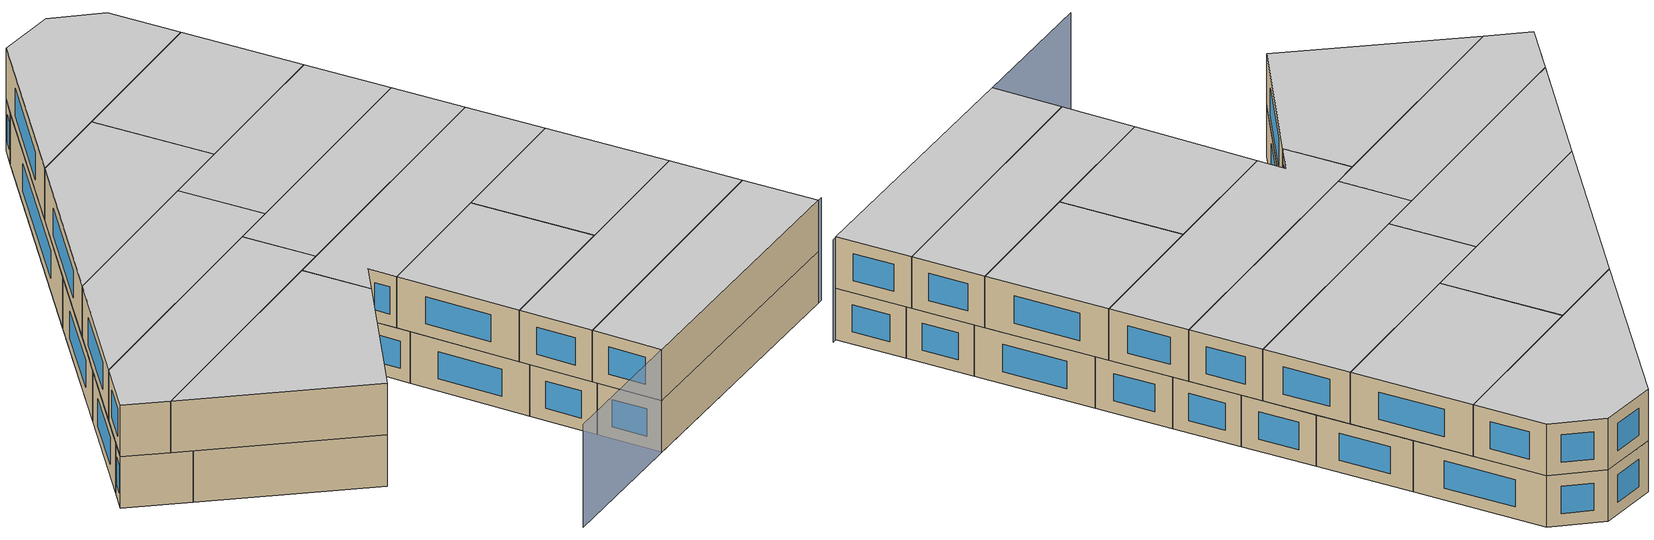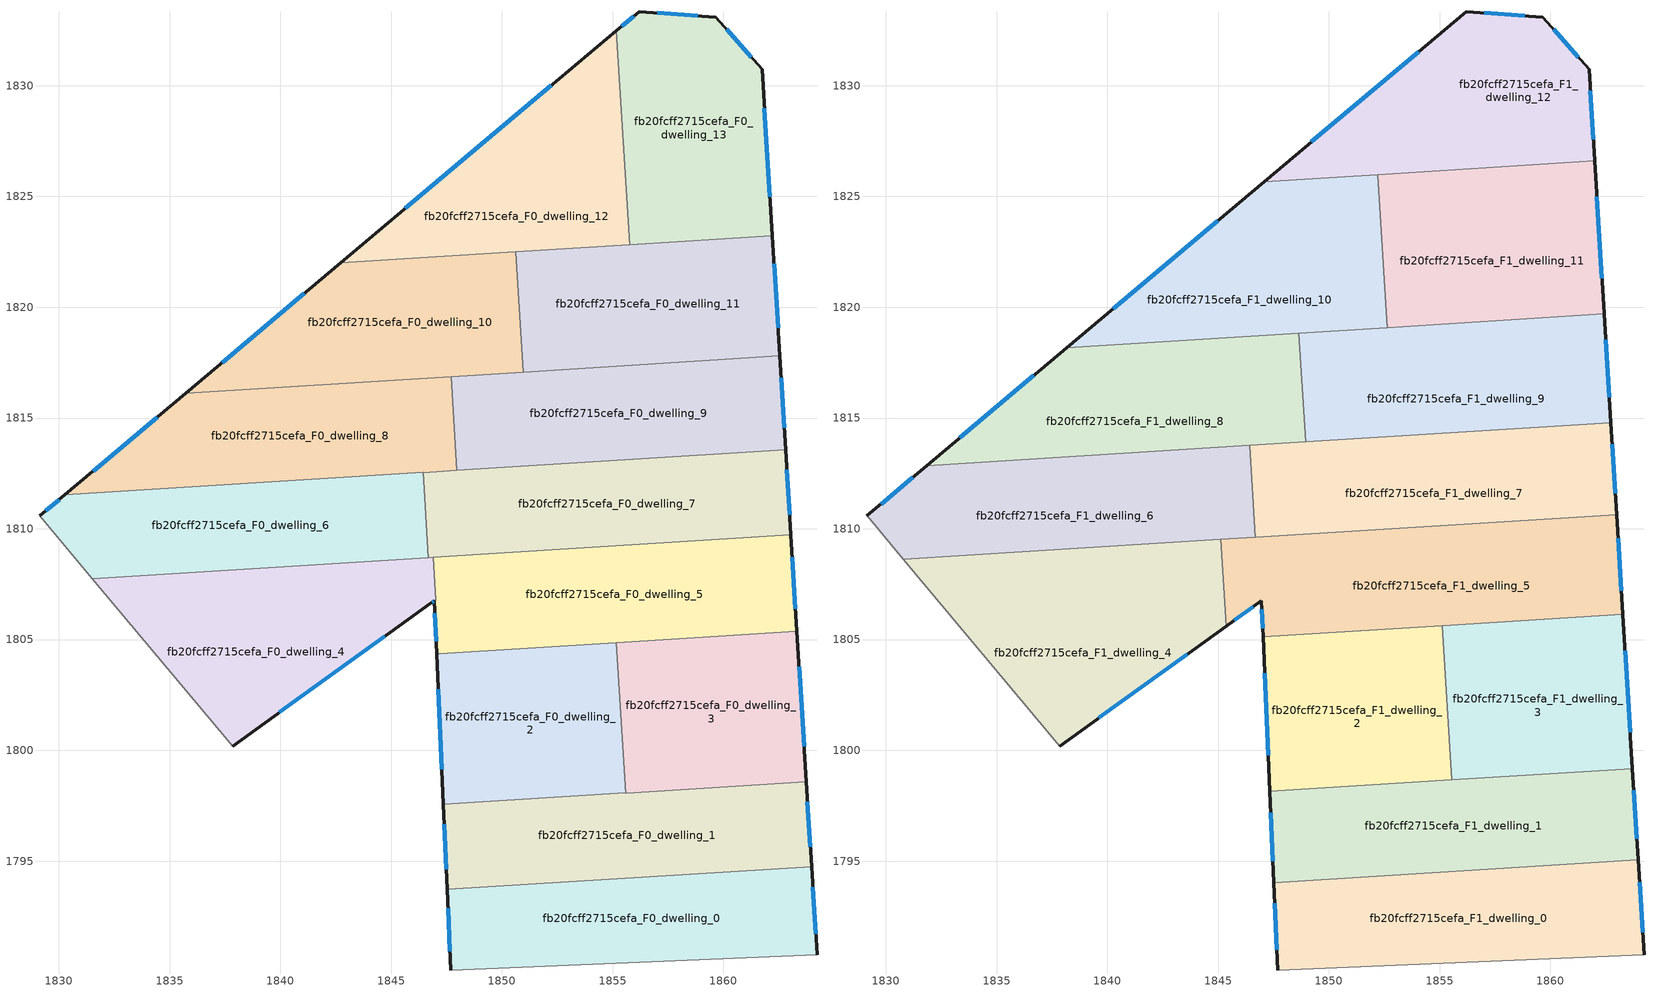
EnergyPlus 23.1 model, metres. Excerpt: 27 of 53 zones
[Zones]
fb20fcff2715cefa_F0_dwelling_0
 floor ground (EU_floor_Construction): 1863.97,1794.76 1864.22,1790.79 1847.69,1790.07 1847.53,1793.73 z0
 wall outside (EU_wall_Construction): 1864.22,1790.79 1863.97,1794.76 / 1847.53,1793.73 1847.69,1790.07 z0:3
 wall to fb20fcff2715cefa_F0_dwelling_1 (EU_wall_Construction): 1863.97,1794.76 1847.53,1793.73 z0:3
 wall adiabatic (EU_wall_Construction): 1847.69,1790.07 1864.22,1790.79 z0:3
 window (EU_Window_Construction): 1864.16,1791.72 1864.03,1793.83 / 1847.57,1792.87 1847.65,1790.93 z0.7:2.3
fb20fcff2715cefa_F0_dwelling_1
 floor ground (EU_floor_Construction): 1863.73,1798.59 1863.97,1794.76 1847.53,1793.73 1847.36,1797.56 z0
 wall outside (EU_wall_Construction): 1863.97,1794.76 1863.73,1798.59 / 1847.36,1797.56 1847.53,1793.73 z0:3
 wall to fb20fcff2715cefa_F0_dwelling_2 (EU_wall_Construction): 1855.58,1798.08 1847.36,1797.56 z0:3
 wall to fb20fcff2715cefa_F0_dwelling_3 (EU_wall_Construction): 1863.73,1798.59 1855.58,1798.08 z0:3
 window (EU_Window_Construction): 1863.92,1795.66 1863.79,1797.69 / 1847.4,1796.66 1847.49,1794.63 z0.7:2.3
 ceiling adiabatic (EU_roof_Construction): 1863.97,1794.76 1863.73,1798.59 1847.36,1797.56 1847.53,1793.73 z3
fb20fcff2715cefa_F0_dwelling_10
 floor ground (EU_floor_Construction): 1850.63,1822.51 1850.97,1817.08 1835.73,1816.12 1842.73,1822.01 z0
 wall outside (EU_wall_Construction): 1842.73,1822.01 1835.73,1816.12 z0:3
 wall to fb20fcff2715cefa_F0_dwelling_11 (EU_wall_Construction): 1850.97,1817.08 1850.63,1822.51 z0:3
 wall to fb20fcff2715cefa_F0_dwelling_12 (EU_wall_Construction): 1850.63,1822.51 1842.73,1822.01 z0:3
 wall to fb20fcff2715cefa_F0_dwelling_8 (EU_wall_Construction): 1835.73,1816.12 1847.71,1816.87 z0:3
 wall to fb20fcff2715cefa_F0_dwelling_9 (EU_wall_Construction): 1847.71,1816.87 1850.97,1817.08 z0:3
 window (EU_Window_Construction): 1841.09,1820.63 1837.38,1817.5 z0.7:2.3
 ceiling adiabatic (EU_roof_Construction): 1850.85,1818.97 1850.63,1822.51 1842.73,1822.01 1838.17,1818.17 z3
fb20fcff2715cefa_F0_dwelling_11
 floor ground (EU_floor_Construction): 1862.2,1823.23 1862.54,1817.8 1850.97,1817.08 1850.63,1822.51 z0
 wall outside (EU_wall_Construction): 1862.54,1817.8 1862.2,1823.23 z0:3
 wall to fb20fcff2715cefa_F0_dwelling_9 (EU_wall_Construction): 1850.97,1817.08 1862.54,1817.8 z0:3
 wall to fb20fcff2715cefa_F0_dwelling_13 (EU_wall_Construction): 1862.2,1823.23 1855.76,1822.83 z0:3
 wall to fb20fcff2715cefa_F0_dwelling_12 (EU_wall_Construction): 1855.76,1822.83 1850.63,1822.51 z0:3
 window (EU_Window_Construction): 1862.46,1819.08 1862.28,1821.96 z0.7:2.3
 ceiling adiabatic (EU_roof_Construction): 1862.42,1819.69 1862.2,1823.23 1852.41,1822.62 1852.63,1819.08 z3
fb20fcff2715cefa_F0_dwelling_12
 floor ground (EU_floor_Construction): 1855.15,1832.47 1855.76,1822.83 1842.73,1822.01 z0
 wall outside (EU_wall_Construction): 1855.15,1832.47 1842.73,1822.01 z0:3
 wall to fb20fcff2715cefa_F0_dwelling_13 (EU_wall_Construction): 1855.76,1822.83 1855.15,1832.47 z0:3
 window (EU_Window_Construction): 1852.24,1830.01 1845.65,1824.47 z0.7:2.3
fb20fcff2715cefa_F0_dwelling_13
 floor ground (EU_floor_Construction): 1859.65,1833.09 1861.74,1830.73 1862.2,1823.23 1855.76,1822.83 1855.15,1832.47 1856.19,1833.34 z0
 wall outside (EU_wall_Construction): 1862.2,1823.23 1861.74,1830.73 1859.65,1833.09 1856.19,1833.34 1855.15,1832.47 z0:3
 window (EU_Window_Construction): 1855.95,1833.14 1855.4,1832.67 / 1858.84,1833.15 1857,1833.28 / 1861.25,1831.29 1860.14,1832.54 / 1862.09,1824.99 1861.85,1828.97 z0.7:2.3
 ceiling adiabatic (EU_roof_Construction): 1862.2,1823.23 1861.99,1826.6 1855.55,1826.2 1855.76,1822.83 z3
fb20fcff2715cefa_F0_dwelling_2
 floor ground (EU_floor_Construction): 1855.16,1804.87 1855.58,1798.08 1847.36,1797.56 1847.06,1804.36 z0
 wall outside (EU_wall_Construction): 1847.06,1804.36 1847.36,1797.56 z0:3
 wall to fb20fcff2715cefa_F0_dwelling_3 (EU_wall_Construction): 1855.58,1798.08 1855.16,1804.87 z0:3
 wall to fb20fcff2715cefa_F0_dwelling_5 (EU_wall_Construction): 1855.16,1804.87 1847.17,1804.37 / 1847.16,1804.37 1847.06,1804.36 z0:3
 window (EU_Window_Construction): 1847.13,1802.76 1847.29,1799.16 z0.7:2.3
 ceiling adiabatic (EU_roof_Construction): 1855.54,1798.67 1855.16,1804.87 1847.06,1804.36 1847.34,1798.15 z3; 1855.58,1798.08 1855.54,1798.67 1847.34,1798.15 1847.36,1797.56 z3
fb20fcff2715cefa_F0_dwelling_3
 floor ground (EU_floor_Construction): 1863.31,1805.38 1863.73,1798.59 1855.58,1798.08 1855.16,1804.87 z0
 wall outside (EU_wall_Construction): 1863.73,1798.59 1863.31,1805.38 z0:3
 wall to fb20fcff2715cefa_F0_dwelling_5 (EU_wall_Construction): 1863.31,1805.38 1855.16,1804.87 z0:3
 window (EU_Window_Construction): 1863.64,1800.18 1863.41,1803.78 z0.7:2.3
fb20fcff2715cefa_F0_dwelling_4
 floor ground (EU_floor_Construction): 1846.89,1808.71 1847.01,1806.8 1846.95,1806.76 1837.85,1800.19 1831.52,1807.75 z0
 wall outside (EU_wall_Construction): 1837.85,1800.19 1846.82,1806.66 1846.95,1806.75 z0:3
 wall to fb20fcff2715cefa_F0_dwelling_5 (EU_wall_Construction): 1846.95,1806.76 1847.01,1806.8 1846.89,1808.71 z0:3
 wall adiabatic (EU_wall_Construction): 1831.52,1807.75 1837.85,1800.19 z0:3
 wall to fb20fcff2715cefa_F0_dwelling_6 (EU_wall_Construction): 1846.68,1808.7 1831.52,1807.75 z0:3
 wall to fb20fcff2715cefa_F0_dwelling_7 (EU_wall_Construction): 1846.89,1808.71 1846.68,1808.7 z0:3
 window (EU_Window_Construction): 1846.85,1806.68 1846.92,1806.73 / 1839.95,1801.71 1844.71,1805.14 z0.7:2.3
fb20fcff2715cefa_F0_dwelling_5
 floor ground (EU_floor_Construction): 1863.04,1809.73 1863.31,1805.38 1847.16,1804.37 1847.06,1804.36 1846.95,1806.76 1847.01,1806.8 1846.89,1808.71 z0
 wall outside (EU_wall_Construction): 1863.31,1805.38 1863.04,1809.73 / 1846.95,1806.76 1847.06,1804.36 z0:3
 wall to fb20fcff2715cefa_F0_dwelling_7 (EU_wall_Construction): 1863.04,1809.73 1846.89,1808.71 z0:3
 window (EU_Window_Construction): 1863.25,1806.4 1863.11,1808.71 / 1846.98,1806.2 1847.04,1804.92 z0.7:2.3
fb20fcff2715cefa_F0_dwelling_6
 floor ground (EU_floor_Construction): 1846.44,1812.54 1846.68,1808.7 1831.52,1807.75 1829.15,1810.58 1830.28,1811.53 z0
 wall outside (EU_wall_Construction): 1830.28,1811.53 1829.15,1810.58 z0:3
 wall to fb20fcff2715cefa_F0_dwelling_7 (EU_wall_Construction): 1846.68,1808.7 1846.44,1812.54 z0:3
 wall adiabatic (EU_wall_Construction): 1829.15,1810.58 1831.52,1807.75 z0:3
 wall to fb20fcff2715cefa_F0_dwelling_8 (EU_wall_Construction): 1846.44,1812.54 1830.28,1811.53 z0:3
 window (EU_Window_Construction): 1830.01,1811.31 1829.42,1810.8 z0.7:2.3
 ceiling adiabatic (EU_roof_Construction): 1846.68,1808.7 1846.62,1809.61 1830.8,1808.62 1831.52,1807.75 z3
fb20fcff2715cefa_F0_dwelling_7
 floor ground (EU_floor_Construction): 1862.8,1813.57 1863.04,1809.73 1846.68,1808.7 1846.44,1812.54 z0
 wall outside (EU_wall_Construction): 1863.04,1809.73 1862.8,1813.57 z0:3
 wall to fb20fcff2715cefa_F0_dwelling_9 (EU_wall_Construction): 1862.8,1813.57 1847.97,1812.64 z0:3
 wall to fb20fcff2715cefa_F0_dwelling_8 (EU_wall_Construction): 1847.97,1812.64 1846.44,1812.54 z0:3
 window (EU_Window_Construction): 1862.99,1810.63 1862.86,1812.67 z0.7:2.3
fb20fcff2715cefa_F0_dwelling_8
 floor ground (EU_floor_Construction): 1847.71,1816.87 1847.97,1812.64 1830.28,1811.53 1835.73,1816.12 z0
 wall outside (EU_wall_Construction): 1835.73,1816.12 1830.28,1811.53 z0:3
 wall to fb20fcff2715cefa_F0_dwelling_9 (EU_wall_Construction): 1847.97,1812.64 1847.71,1816.87 z0:3
 window (EU_Window_Construction): 1834.45,1815.04 1831.56,1812.61 z0.7:2.3
fb20fcff2715cefa_F0_dwelling_9
 floor ground (EU_floor_Construction): 1862.54,1817.8 1862.8,1813.57 1847.97,1812.64 1847.71,1816.87 z0
 wall outside (EU_wall_Construction): 1862.8,1813.57 1862.54,1817.8 z0:3
 window (EU_Window_Construction): 1862.74,1814.56 1862.6,1816.81 z0.7:2.3
fb20fcff2715cefa_F1_dwelling_0
 floor to fb20fcff2715cefa_F0_dwelling_0 (EU_floor_Construction): 1863.97,1794.76 1864.22,1790.79 1847.69,1790.07 1847.53,1793.73 z3
 floor adiabatic (EU_floor_Construction): 1863.95,1795.05 1863.97,1794.76 1847.53,1793.73 1847.52,1794.02 z3
 wall outside (EU_wall_Construction): 1864.22,1790.79 1863.96,1795.05 / 1847.52,1794.02 1847.69,1790.07 z3:6
 wall adiabatic (EU_wall_Construction): 1847.69,1790.07 1864.22,1790.79 z3:6
 wall to fb20fcff2715cefa_F1_dwelling_1 (EU_wall_Construction): 1863.96,1795.05 1847.52,1794.02 z3:6
 window (EU_Window_Construction): 1864.16,1791.79 1864.02,1794.05 / 1847.56,1793.09 1847.65,1791 z3.7:5.3
 ceiling to fb20fcff2715cefa_F2_dwelling_0 (EU_floor_Construction): 1864.22,1790.79 1863.96,1795.05 1847.52,1794.02 1847.69,1790.07 z6
fb20fcff2715cefa_F1_dwelling_1
 floor to fb20fcff2715cefa_F0_dwelling_3 (EU_floor_Construction): 1863.7,1799.18 1863.73,1798.59 1855.58,1798.08 1855.54,1798.67 z3
 floor adiabatic (EU_floor_Construction): 1863.7,1799.18 1863.96,1795.05 1847.52,1794.02 1847.34,1798.15 1855.54,1798.67 1855.58,1798.08 1863.73,1798.59 z3
 wall outside (EU_wall_Construction): 1863.96,1795.05 1863.7,1799.18 / 1847.34,1798.15 1847.52,1794.02 z3:6
 wall to fb20fcff2715cefa_F1_dwelling_2 (EU_wall_Construction): 1855.55,1798.67 1847.34,1798.15 z3:6
 wall to fb20fcff2715cefa_F1_dwelling_3 (EU_wall_Construction): 1863.7,1799.18 1855.55,1798.67 z3:6
 window (EU_Window_Construction): 1863.89,1796.02 1863.76,1798.21 / 1847.38,1797.18 1847.48,1794.99 z3.7:5.3
 ceiling to fb20fcff2715cefa_F2_dwelling_1 (EU_floor_Construction): 1863.96,1795.05 1863.7,1799.18 1847.34,1798.15 1847.52,1794.02 z6
fb20fcff2715cefa_F1_dwelling_10
 floor to fb20fcff2715cefa_F0_dwelling_12 (EU_floor_Construction): 1852.2,1825.99 1852.41,1822.62 1842.73,1822.01 1847.07,1825.67 z3
 floor to fb20fcff2715cefa_F0_dwelling_11 (EU_floor_Construction): 1852.41,1822.62 1852.63,1819.08 1850.85,1818.97 1850.63,1822.51 z3
 floor adiabatic (EU_floor_Construction): 1850.63,1822.51 1850.85,1818.97 1838.17,1818.17 1842.73,1822.01 z3
 wall outside (EU_wall_Construction): 1847.07,1825.67 1838.17,1818.17 z3:6
 wall to fb20fcff2715cefa_F1_dwelling_11 (EU_wall_Construction): 1852.63,1819.08 1852.2,1825.99 z3:6
 wall to fb20fcff2715cefa_F1_dwelling_12 (EU_wall_Construction): 1852.2,1825.99 1847.07,1825.67 z3:6
 wall to fb20fcff2715cefa_F1_dwelling_8 (EU_wall_Construction): 1838.17,1818.17 1848.64,1818.83 z3:6
 wall to fb20fcff2715cefa_F1_dwelling_9 (EU_wall_Construction): 1848.64,1818.83 1852.63,1819.08 z3:6
 window (EU_Window_Construction): 1844.98,1823.91 1840.26,1819.93 z3.7:5.3
 ceiling to fb20fcff2715cefa_F2_dwelling_10 (EU_floor_Construction): 1852.63,1819.08 1852.2,1825.99 1847.07,1825.67 1838.17,1818.17 z6
fb20fcff2715cefa_F1_dwelling_11
 floor to fb20fcff2715cefa_F0_dwelling_12 (EU_floor_Construction): 1855.55,1826.2 1855.76,1822.83 1852.41,1822.62 1852.2,1825.99 z3
 floor adiabatic (EU_floor_Construction): 1861.99,1826.6 1862.42,1819.7 1852.63,1819.08 1852.41,1822.62 1855.76,1822.83 1855.55,1826.2 z3
 wall outside (EU_wall_Construction): 1862.42,1819.7 1861.99,1826.6 z3:6
 wall to fb20fcff2715cefa_F1_dwelling_9 (EU_wall_Construction): 1852.63,1819.08 1862.42,1819.7 z3:6
 wall to fb20fcff2715cefa_F1_dwelling_12 (EU_wall_Construction): 1861.99,1826.6 1852.2,1825.99 z3:6
 window (EU_Window_Construction): 1862.32,1821.32 1862.1,1824.98 z3.7:5.3
 ceiling to fb20fcff2715cefa_F2_dwelling_11 (EU_floor_Construction): 1862.42,1819.7 1861.99,1826.6 1852.2,1825.99 1852.63,1819.08 z6
fb20fcff2715cefa_F1_dwelling_12
 floor to fb20fcff2715cefa_F0_dwelling_12 (EU_floor_Construction): 1855.15,1832.47 1855.55,1826.2 1847.07,1825.67 z3
 floor to fb20fcff2715cefa_F0_dwelling_13 (EU_floor_Construction): 1859.65,1833.09 1861.74,1830.73 1861.99,1826.6 1855.55,1826.2 1855.15,1832.47 1856.19,1833.34 z3
 wall outside (EU_wall_Construction): 1861.99,1826.6 1861.74,1830.73 1859.65,1833.09 1856.19,1833.34 1847.07,1825.67 z3:6
 window (EU_Window_Construction): 1861.93,1827.57 1861.8,1829.76 / 1854.05,1831.54 1849.21,1827.47 / 1858.84,1833.15 1857,1833.28 / 1861.25,1831.29 1860.14,1832.54 z3.7:5.3
 ceiling to fb20fcff2715cefa_F2_dwelling_12 (EU_floor_Construction): 1861.99,1826.6 1861.74,1830.73 1859.65,1833.09 1856.19,1833.34 1847.07,1825.67 z6
fb20fcff2715cefa_F1_dwelling_2
 floor to fb20fcff2715cefa_F0_dwelling_5 (EU_floor_Construction): 1855.11,1805.63 1855.16,1804.87 1847.16,1804.37 1847.06,1804.36 1847.03,1805.12 z3
 floor adiabatic (EU_floor_Construction): 1855.16,1804.87 1855.55,1798.67 1847.34,1798.15 1847.06,1804.36 1847.16,1804.37 z3
 wall outside (EU_wall_Construction): 1847.03,1805.12 1847.34,1798.15 z3:6
 wall to fb20fcff2715cefa_F1_dwelling_3 (EU_wall_Construction): 1855.55,1798.67 1855.11,1805.63 z3:6
 wall to fb20fcff2715cefa_F1_dwelling_5 (EU_wall_Construction): 1855.11,1805.63 1847.03,1805.12 z3:6
 window (EU_Window_Construction): 1847.1,1803.48 1847.26,1799.79 z3.7:5.3
 ceiling to fb20fcff2715cefa_F2_dwelling_2 (EU_floor_Construction): 1855.55,1798.67 1855.11,1805.63 1847.03,1805.12 1847.34,1798.15 z6
fb20fcff2715cefa_F1_dwelling_3
 floor to fb20fcff2715cefa_F0_dwelling_3 (EU_floor_Construction): 1863.31,1805.38 1863.7,1799.18 1855.55,1798.67 1855.16,1804.87 z3
 floor to fb20fcff2715cefa_F0_dwelling_5 (EU_floor_Construction): 1863.27,1806.14 1863.31,1805.38 1855.16,1804.87 1855.11,1805.63 z3
 wall outside (EU_wall_Construction): 1863.7,1799.18 1863.27,1806.14 z3:6
 wall to fb20fcff2715cefa_F1_dwelling_5 (EU_wall_Construction): 1863.27,1806.14 1855.11,1805.63 z3:6
 window (EU_Window_Construction): 1863.6,1800.81 1863.37,1804.5 z3.7:5.3
 ceiling to fb20fcff2715cefa_F2_dwelling_3 (EU_floor_Construction): 1863.7,1799.18 1863.27,1806.14 1855.11,1805.63 1855.55,1798.67 z6
fb20fcff2715cefa_F1_dwelling_4
 floor to fb20fcff2715cefa_F0_dwelling_4 (EU_floor_Construction): 1845.18,1808.61 1845.36,1805.61 1837.85,1800.19 1831.52,1807.75 z3
 floor adiabatic (EU_floor_Construction): 1845.12,1809.52 1845.18,1808.61 1831.52,1807.75 1830.8,1808.62 z3
 wall outside (EU_wall_Construction): 1837.85,1800.19 1845.36,1805.61 z3:6
 wall adiabatic (EU_wall_Construction): 1830.79,1808.62 1837.85,1800.19 z3:6
 wall to fb20fcff2715cefa_F1_dwelling_5 (EU_wall_Construction): 1845.36,1805.61 1845.12,1809.52 z3:6
 wall to fb20fcff2715cefa_F1_dwelling_6 (EU_wall_Construction): 1845.12,1809.52 1830.79,1808.62 z3:6
 window (EU_Window_Construction): 1839.61,1801.46 1843.6,1804.34 z3.7:5.3
 ceiling to fb20fcff2715cefa_F2_dwelling_4 (EU_floor_Construction): 1845.36,1805.61 1845.12,1809.52 1830.79,1808.62 1837.85,1800.19 z6
fb20fcff2715cefa_F1_dwelling_5
 floor to fb20fcff2715cefa_F0_dwelling_5 (EU_floor_Construction): 1863.04,1809.73 1863.27,1806.14 1847.03,1805.12 1846.95,1806.76 1847.01,1806.8 1846.89,1808.71 z3
 floor to fb20fcff2715cefa_F0_dwelling_4 (EU_floor_Construction): 1846.89,1808.71 1847.01,1806.8 1846.95,1806.76 1846.84,1806.68 1846.82,1806.66 1845.36,1805.61 1845.18,1808.61 z3
 floor to fb20fcff2715cefa_F0_dwelling_7 (EU_floor_Construction): 1862.99,1810.64 1863.04,1809.73 1846.68,1808.7 1846.62,1809.61 z3
 floor adiabatic (EU_floor_Construction): 1846.62,1809.61 1846.68,1808.7 1845.18,1808.61 1845.12,1809.52 z3
 wall outside (EU_wall_Construction): 1863.27,1806.14 1862.99,1810.64 / 1845.36,1805.61 1846.95,1806.76 1847.03,1805.12 z3:6
 wall to fb20fcff2715cefa_F1_dwelling_7 (EU_wall_Construction): 1862.99,1810.64 1846.68,1809.62 z3:6
 wall to fb20fcff2715cefa_F1_dwelling_6 (EU_wall_Construction): 1846.68,1809.62 1845.12,1809.52 z3:6
 window (EU_Window_Construction): 1863.2,1807.2 1863.05,1809.58 / 1846.97,1806.37 1847.01,1805.5 / 1845.74,1805.88 1846.58,1806.49 z3.7:5.3
 ceiling to fb20fcff2715cefa_F2_dwelling_5 (EU_floor_Construction): 1863.27,1806.14 1862.99,1810.64 1845.12,1809.52 1845.36,1805.61 1846.95,1806.76 1847.03,1805.12 z6
fb20fcff2715cefa_F1_dwelling_6
 floor to fb20fcff2715cefa_F0_dwelling_6 (EU_floor_Construction): 1846.44,1812.54 1846.62,1809.61 1830.8,1808.62 1829.16,1810.58 1830.28,1811.53 z3
 floor to fb20fcff2715cefa_F0_dwelling_8 (EU_floor_Construction): 1846.42,1813.76 1846.49,1812.54 1830.28,1811.53 1831.85,1812.85 z3
 floor to fb20fcff2715cefa_F0_dwelling_7 (EU_floor_Construction): 1846.49,1812.54 1846.68,1809.62 1846.62,1809.61 1846.44,1812.54 z3
 wall outside (EU_wall_Construction): 1831.85,1812.85 1829.15,1810.58 z3:6
 wall to fb20fcff2715cefa_F1_dwelling_7 (EU_wall_Construction): 1846.68,1809.62 1846.42,1813.76 z3:6
 wall adiabatic (EU_wall_Construction): 1829.16,1810.58 1830.79,1808.62 z3:6
 wall to fb20fcff2715cefa_F1_dwelling_8 (EU_wall_Construction): 1846.42,1813.76 1831.85,1812.85 z3:6
 window (EU_Window_Construction): 1831.21,1812.32 1829.79,1811.11 z3.7:5.3
 ceiling to fb20fcff2715cefa_F2_dwelling_6 (EU_floor_Construction): 1846.68,1809.62 1846.42,1813.76 1831.85,1812.85 1829.16,1810.58 1830.79,1808.62 z6
fb20fcff2715cefa_F1_dwelling_7
 floor to fb20fcff2715cefa_F0_dwelling_7 (EU_floor_Construction): 1862.8,1813.57 1862.99,1810.64 1846.68,1809.62 1846.49,1812.54 z3
 floor to fb20fcff2715cefa_F0_dwelling_9 (EU_floor_Construction): 1862.73,1814.79 1862.8,1813.57 1847.97,1812.64 1847.89,1813.86 z3
 floor to fb20fcff2715cefa_F0_dwelling_8 (EU_floor_Construction): 1847.89,1813.86 1847.97,1812.64 1846.49,1812.54 1846.42,1813.76 z3
 wall outside (EU_wall_Construction): 1862.99,1810.64 1862.73,1814.79 z3:6
 wall to fb20fcff2715cefa_F1_dwelling_9 (EU_wall_Construction): 1862.73,1814.79 1848.95,1813.92 z3:6
 wall to fb20fcff2715cefa_F1_dwelling_8 (EU_wall_Construction): 1848.95,1813.92 1846.42,1813.76 z3:6
 window (EU_Window_Construction): 1862.93,1811.61 1862.79,1813.81 z3.7:5.3
 ceiling to fb20fcff2715cefa_F2_dwelling_7 (EU_floor_Construction): 1862.99,1810.64 1862.73,1814.79 1846.42,1813.76 1846.68,1809.62 z6
fb20fcff2715cefa_F1_dwelling_8
 floor to fb20fcff2715cefa_F0_dwelling_8 (EU_floor_Construction): 1847.71,1816.87 1847.89,1813.86 1831.85,1812.85 1835.73,1816.12 z3
 floor to fb20fcff2715cefa_F0_dwelling_10 (EU_floor_Construction): 1848.64,1818.83 1848.76,1816.94 1835.73,1816.12 1838.17,1818.17 z3
 floor to fb20fcff2715cefa_F0_dwelling_9 (EU_floor_Construction): 1848.76,1816.94 1848.95,1813.92 1847.89,1813.86 1847.71,1816.87 z3
 wall outside (EU_wall_Construction): 1838.17,1818.17 1831.85,1812.85 z3:6
 wall to fb20fcff2715cefa_F1_dwelling_9 (EU_wall_Construction): 1848.95,1813.92 1848.64,1818.83 z3:6
 window (EU_Window_Construction): 1836.69,1816.92 1833.33,1814.1 z3.7:5.3
 ceiling to fb20fcff2715cefa_F2_dwelling_8 (EU_floor_Construction): 1848.95,1813.92 1848.64,1818.83 1838.17,1818.17 1831.85,1812.85 z6
fb20fcff2715cefa_F1_dwelling_9
 floor to fb20fcff2715cefa_F0_dwelling_9 (EU_floor_Construction): 1862.54,1817.8 1862.73,1814.79 1848.95,1813.92 1848.76,1816.94 z3
 floor to fb20fcff2715cefa_F0_dwelling_11 (EU_floor_Construction): 1862.42,1819.69 1862.54,1817.8 1850.97,1817.08 1850.85,1818.97 z3
 floor to fb20fcff2715cefa_F0_dwelling_10 (EU_floor_Construction): 1850.85,1818.97 1850.97,1817.08 1848.76,1816.94 1848.64,1818.83 z3
 wall outside (EU_wall_Construction): 1862.73,1814.79 1862.42,1819.7 z3:6
 window (EU_Window_Construction): 1862.66,1815.94 1862.5,1818.54 z3.7:5.3
 ceiling to fb20fcff2715cefa_F2_dwelling_9 (EU_floor_Construction): 1862.73,1814.79 1862.42,1819.7 1848.64,1818.83 1848.95,1813.92 z6
shading: 1839.42,1789.71 1864.52,1790.81 z0:6
[Building]
EU S2 Campaign: North Axis=0; Terrain=City; Solar Distribution=FullExterior
[Site:Location]
Budapest.Ferenc.Liszt.Intl.AP: Latitude=47.437; Longitude=19.256; Time Zone=1; Elevation=185
[SizingPeriod:WeatherFileDays]
AnnualSizingPeriod: Begin Month=1; Begin Day of Month=1; End Month=12; End Day of Month=31; Day of Week for Start Day=Monday; Use Weather File Daylight Saving Period=No; Use Weather File Rain and Snow Indicators=No
[MATERIAL]
EU_InternalMass_Material: Roughness=MediumRough; Thickness=0.1; Conductivity=1; Density=1800; Specific Heat=900; Thermal Absorptance=0.9; Solar Absorptance=0.7; Visible Absorptance=0.7
[MATERIAL:NOMASS] Roughness=MediumRough; Thermal Absorptance=0.9; Solar Absorptance=0.7; Visible Absorptance=0.7
Name | Thermal Resistance
EU_wall_NoMass | 0.832559
EU_roof_NoMass | 1.39638
EU_floor_NoMass | 0.872794
[WINDOWMATERIAL:SIMPLEGLAZINGSYSTEM]
EU_Window_SimpleGlazing: UFactor=2.79869; Solar Heat Gain Coefficient=0.75; Visible Transmittance=0.75
[CONSTRUCTION]
EU_wall_Construction: EU_wall_NoMass
EU_roof_Construction: EU_roof_NoMass
EU_floor_Construction: EU_floor_NoMass
EU_Window_Construction: EU_Window_SimpleGlazing
EU_InternalMass_Construction: EU_InternalMass_Material
[ZONE] Type=1; Multiplier=1; Ceiling Height=autocalculate; Floor Area=autocalculate; Part of Total Floor Area=Yes
Name | Volume
fb20fcff2715cefa_F0_dwelling_0; fb20fcff2715cefa_F0_dwelling_6 | 189.2
fb20fcff2715cefa_F1_dwelling_0; fb20fcff2715cefa_F1_dwelling_7 | 203.749
fb20fcff2715cefa_F0_dwelling_1 | 189.207
fb20fcff2715cefa_F1_dwelling_1 | 203.756
fb20fcff2715cefa_F0_dwelling_10 | 189.227
fb20fcff2715cefa_F1_dwelling_10 | 203.759
fb20fcff2715cefa_F0_dwelling_11 | 189.23
fb20fcff2715cefa_F1_dwelling_11 | 203.741
fb20fcff2715cefa_F0_dwelling_12 | 189.194
fb20fcff2715cefa_F1_dwelling_12 | 203.753
fb20fcff2715cefa_F0_dwelling_13 | 189.182
fb20fcff2715cefa_F0_dwelling_2 | 166.836
fb20fcff2715cefa_F1_dwelling_2 | 170.851
fb20fcff2715cefa_F0_dwelling_3 | 166.813
fb20fcff2715cefa_F1_dwelling_3 | 170.873
fb20fcff2715cefa_F0_dwelling_4 | 210.946
fb20fcff2715cefa_F1_dwelling_4 | 236.636
fb20fcff2715cefa_F0_dwelling_5 | 212.13
fb20fcff2715cefa_F1_dwelling_5 | 236.632
fb20fcff2715cefa_F1_dwelling_6 | 203.732
fb20fcff2715cefa_F0_dwelling_7 | 189.232
fb20fcff2715cefa_F0_dwelling_8 | 189.171
fb20fcff2715cefa_F1_dwelling_8 | 203.735
fb20fcff2715cefa_F0_dwelling_9 | 189.166
fb20fcff2715cefa_F1_dwelling_9 | 203.744
[INTERNALMASS] Construction=EU_InternalMass_Construction
Name | Zone or ZoneList | Surface Area
fb20fcff2715cefa_F0_dwelling_0_EU_InternalMass | fb20fcff2715cefa_F0_dwelling_0 | 63.0667
fb20fcff2715cefa_F0_dwelling_1_EU_InternalMass | fb20fcff2715cefa_F0_dwelling_1 | 63.069
fb20fcff2715cefa_F0_dwelling_2_EU_InternalMass | fb20fcff2715cefa_F0_dwelling_2 | 55.6113
fb20fcff2715cefa_F0_dwelling_3_EU_InternalMass | fb20fcff2715cefa_F0_dwelling_3 | 55.6053
fb20fcff2715cefa_F0_dwelling_4_EU_InternalMass | fb20fcff2715cefa_F0_dwelling_4 | 70.3184
fb20fcff2715cefa_F0_dwelling_5_EU_InternalMass | fb20fcff2715cefa_F0_dwelling_5 | 70.7102
fb20fcff2715cefa_F0_dwelling_6_EU_InternalMass | fb20fcff2715cefa_F0_dwelling_6 | 63.0673
fb20fcff2715cefa_F0_dwelling_7_EU_InternalMass | fb20fcff2715cefa_F0_dwelling_7 | 63.077
fb20fcff2715cefa_F0_dwelling_8_EU_InternalMass | fb20fcff2715cefa_F0_dwelling_8 | 63.0586
fb20fcff2715cefa_F0_dwelling_9_EU_InternalMass | fb20fcff2715cefa_F0_dwelling_9 | 63.0548
fb20fcff2715cefa_F0_dwelling_10_EU_InternalMass | fb20fcff2715cefa_F0_dwelling_10 | 63.0754
fb20fcff2715cefa_F0_dwelling_11_EU_InternalMass | fb20fcff2715cefa_F0_dwelling_11 | 63.0772
fb20fcff2715cefa_F0_dwelling_12_EU_InternalMass | fb20fcff2715cefa_F0_dwelling_12 | 63.0623
fb20fcff2715cefa_F0_dwelling_13_EU_InternalMass | fb20fcff2715cefa_F0_dwelling_13 | 63.06
fb20fcff2715cefa_F1_dwelling_0_EU_InternalMass | fb20fcff2715cefa_F1_dwelling_0 | 67.9164
fb20fcff2715cefa_F1_dwelling_1_EU_InternalMass | fb20fcff2715cefa_F1_dwelling_1 | 67.9188
fb20fcff2715cefa_F1_dwelling_2_EU_InternalMass | fb20fcff2715cefa_F1_dwelling_2 | 56.9492
fb20fcff2715cefa_F1_dwelling_3_EU_InternalMass | fb20fcff2715cefa_F1_dwelling_3 | 56.9586
fb20fcff2715cefa_F1_dwelling_4_EU_InternalMass | fb20fcff2715cefa_F1_dwelling_4 | 78.8778
fb20fcff2715cefa_F1_dwelling_5_EU_InternalMass | fb20fcff2715cefa_F1_dwelling_5 | 78.8771
fb20fcff2715cefa_F1_dwelling_6_EU_InternalMass | fb20fcff2715cefa_F1_dwelling_6 | 67.9207
fb20fcff2715cefa_F1_dwelling_7_EU_InternalMass | fb20fcff2715cefa_F1_dwelling_7 | 67.9167
fb20fcff2715cefa_F1_dwelling_8_EU_InternalMass | fb20fcff2715cefa_F1_dwelling_8 | 67.9103
fb20fcff2715cefa_F1_dwelling_9_EU_InternalMass | fb20fcff2715cefa_F1_dwelling_9 | 67.913
fb20fcff2715cefa_F1_dwelling_10_EU_InternalMass | fb20fcff2715cefa_F1_dwelling_10 | 67.9174
fb20fcff2715cefa_F1_dwelling_11_EU_InternalMass | fb20fcff2715cefa_F1_dwelling_11 | 67.9113
fb20fcff2715cefa_F1_dwelling_12_EU_InternalMass | fb20fcff2715cefa_F1_dwelling_12 | 67.9178
[OTHEREQUIPMENT] Fuel Type=Electricity; Design Level Calculation Method=Watts/Area; Power per Zone Floor Area=1; Fraction Latent=0; Fraction Radiant=0; Fraction Lost=0; Carbon Dioxide Generation Rate=0; EndUse Subcategory=EU_Step8_InternalGains
Name | Zone or ZoneList or Space or SpaceList | Schedule
EU_Step8_InternalGain_fb20fcff2715cefa_F0_dwelling_0_f000 | fb20fcff2715cefa_F0_dwelling_0 | EU_Step8_GainSchedule_fb20fcff2715cefa_F0_dwelling_0_f000
EU_Step8_InternalGain_fb20fcff2715cefa_F0_dwelling_1_f000 | fb20fcff2715cefa_F0_dwelling_1 | EU_Step8_GainSchedule_fb20fcff2715cefa_F0_dwelling_1_f000
EU_Step8_InternalGain_fb20fcff2715cefa_F0_dwelling_2_f000 | fb20fcff2715cefa_F0_dwelling_2 | EU_Step8_GainSchedule_fb20fcff2715cefa_F0_dwelling_2_f000
EU_Step8_InternalGain_fb20fcff2715cefa_F0_dwelling_3_f000 | fb20fcff2715cefa_F0_dwelling_3 | EU_Step8_GainSchedule_fb20fcff2715cefa_F0_dwelling_3_f000
EU_Step8_InternalGain_fb20fcff2715cefa_F0_dwelling_4_f000 | fb20fcff2715cefa_F0_dwelling_4 | EU_Step8_GainSchedule_fb20fcff2715cefa_F0_dwelling_4_f000
EU_Step8_InternalGain_fb20fcff2715cefa_F0_dwelling_5_f000 | fb20fcff2715cefa_F0_dwelling_5 | EU_Step8_GainSchedule_fb20fcff2715cefa_F0_dwelling_5_f000
EU_Step8_InternalGain_fb20fcff2715cefa_F0_dwelling_6_f000 | fb20fcff2715cefa_F0_dwelling_6 | EU_Step8_GainSchedule_fb20fcff2715cefa_F0_dwelling_6_f000
EU_Step8_InternalGain_fb20fcff2715cefa_F0_dwelling_7_f000 | fb20fcff2715cefa_F0_dwelling_7 | EU_Step8_GainSchedule_fb20fcff2715cefa_F0_dwelling_7_f000
EU_Step8_InternalGain_fb20fcff2715cefa_F0_dwelling_8_f000 | fb20fcff2715cefa_F0_dwelling_8 | EU_Step8_GainSchedule_fb20fcff2715cefa_F0_dwelling_8_f000
EU_Step8_InternalGain_fb20fcff2715cefa_F0_dwelling_9_f000 | fb20fcff2715cefa_F0_dwelling_9 | EU_Step8_GainSchedule_fb20fcff2715cefa_F0_dwelling_9_f000
EU_Step8_InternalGain_fb20fcff2715cefa_F0_dwelling_10_f000 | fb20fcff2715cefa_F0_dwelling_10 | EU_Step8_GainSchedule_fb20fcff2715cefa_F0_dwelling_10_f000
EU_Step8_InternalGain_fb20fcff2715cefa_F0_dwelling_11_f000 | fb20fcff2715cefa_F0_dwelling_11 | EU_Step8_GainSchedule_fb20fcff2715cefa_F0_dwelling_11_f000
EU_Step8_InternalGain_fb20fcff2715cefa_F0_dwelling_12_f000 | fb20fcff2715cefa_F0_dwelling_12 | EU_Step8_GainSchedule_fb20fcff2715cefa_F0_dwelling_12_f000
EU_Step8_InternalGain_fb20fcff2715cefa_F0_dwelling_13_f000 | fb20fcff2715cefa_F0_dwelling_13 | EU_Step8_GainSchedule_fb20fcff2715cefa_F0_dwelling_13_f000
EU_Step8_InternalGain_fb20fcff2715cefa_F1_dwelling_0_f000 | fb20fcff2715cefa_F1_dwelling_0 | EU_Step8_GainSchedule_fb20fcff2715cefa_F1_dwelling_0_f000
EU_Step8_InternalGain_fb20fcff2715cefa_F1_dwelling_1_f000 | fb20fcff2715cefa_F1_dwelling_1 | EU_Step8_GainSchedule_fb20fcff2715cefa_F1_dwelling_1_f000
EU_Step8_InternalGain_fb20fcff2715cefa_F1_dwelling_2_f000 | fb20fcff2715cefa_F1_dwelling_2 | EU_Step8_GainSchedule_fb20fcff2715cefa_F1_dwelling_2_f000
EU_Step8_InternalGain_fb20fcff2715cefa_F1_dwelling_3_f000 | fb20fcff2715cefa_F1_dwelling_3 | EU_Step8_GainSchedule_fb20fcff2715cefa_F1_dwelling_3_f000
EU_Step8_InternalGain_fb20fcff2715cefa_F1_dwelling_4_f000 | fb20fcff2715cefa_F1_dwelling_4 | EU_Step8_GainSchedule_fb20fcff2715cefa_F1_dwelling_4_f000
EU_Step8_InternalGain_fb20fcff2715cefa_F1_dwelling_5_f000 | fb20fcff2715cefa_F1_dwelling_5 | EU_Step8_GainSchedule_fb20fcff2715cefa_F1_dwelling_5_f000
EU_Step8_InternalGain_fb20fcff2715cefa_F1_dwelling_6_f000 | fb20fcff2715cefa_F1_dwelling_6 | EU_Step8_GainSchedule_fb20fcff2715cefa_F1_dwelling_6_f000
EU_Step8_InternalGain_fb20fcff2715cefa_F1_dwelling_7_f000 | fb20fcff2715cefa_F1_dwelling_7 | EU_Step8_GainSchedule_fb20fcff2715cefa_F1_dwelling_7_f000
EU_Step8_InternalGain_fb20fcff2715cefa_F1_dwelling_8_f000 | fb20fcff2715cefa_F1_dwelling_8 | EU_Step8_GainSchedule_fb20fcff2715cefa_F1_dwelling_8_f000
EU_Step8_InternalGain_fb20fcff2715cefa_F1_dwelling_9_f000 | fb20fcff2715cefa_F1_dwelling_9 | EU_Step8_GainSchedule_fb20fcff2715cefa_F1_dwelling_9_f000
EU_Step8_InternalGain_fb20fcff2715cefa_F1_dwelling_10_f000 | fb20fcff2715cefa_F1_dwelling_10 | EU_Step8_GainSchedule_fb20fcff2715cefa_F1_dwelling_10_f000
EU_Step8_InternalGain_fb20fcff2715cefa_F1_dwelling_11_f000 | fb20fcff2715cefa_F1_dwelling_11 | EU_Step8_GainSchedule_fb20fcff2715cefa_F1_dwelling_11_f000
EU_Step8_InternalGain_fb20fcff2715cefa_F1_dwelling_12_f000 | fb20fcff2715cefa_F1_dwelling_12 | EU_Step8_GainSchedule_fb20fcff2715cefa_F1_dwelling_12_f000
[ZONEVENTILATION:DESIGNFLOWRATE] Schedule=EU_AlwaysOn; Design Flow Rate Calculation Method=AirChanges/Hour; Air Changes per Hour=0.475469; Ventilation Type=Natural; Fan Pressure Rise=0; Fan Total Efficiency=1; Constant Term Coefficient=1; Temperature Term Coefficient=0; Velocity Term Coefficient=0; Velocity Squared Term Coefficient=0; Minimum Indoor Temperature=-100; Maximum Indoor Temperature=100; Delta Temperature=-100; Minimum Outdoor Temperature=-100; Maximum Outdoor Temperature=100; Maximum Wind Speed=40
Name | Zone or ZoneList or Space or SpaceList
EU_ConstantAir_fb20fcff2715cefa_F0_dwelling_0 | fb20fcff2715cefa_F0_dwelling_0
EU_ConstantAir_fb20fcff2715cefa_F0_dwelling_1 | fb20fcff2715cefa_F0_dwelling_1
EU_ConstantAir_fb20fcff2715cefa_F0_dwelling_2 | fb20fcff2715cefa_F0_dwelling_2
EU_ConstantAir_fb20fcff2715cefa_F0_dwelling_3 | fb20fcff2715cefa_F0_dwelling_3
EU_ConstantAir_fb20fcff2715cefa_F0_dwelling_4 | fb20fcff2715cefa_F0_dwelling_4
EU_ConstantAir_fb20fcff2715cefa_F0_dwelling_5 | fb20fcff2715cefa_F0_dwelling_5
EU_ConstantAir_fb20fcff2715cefa_F0_dwelling_6 | fb20fcff2715cefa_F0_dwelling_6
EU_ConstantAir_fb20fcff2715cefa_F0_dwelling_7 | fb20fcff2715cefa_F0_dwelling_7
EU_ConstantAir_fb20fcff2715cefa_F0_dwelling_8 | fb20fcff2715cefa_F0_dwelling_8
EU_ConstantAir_fb20fcff2715cefa_F0_dwelling_9 | fb20fcff2715cefa_F0_dwelling_9
EU_ConstantAir_fb20fcff2715cefa_F0_dwelling_10 | fb20fcff2715cefa_F0_dwelling_10
EU_ConstantAir_fb20fcff2715cefa_F0_dwelling_11 | fb20fcff2715cefa_F0_dwelling_11
EU_ConstantAir_fb20fcff2715cefa_F0_dwelling_12 | fb20fcff2715cefa_F0_dwelling_12
EU_ConstantAir_fb20fcff2715cefa_F0_dwelling_13 | fb20fcff2715cefa_F0_dwelling_13
EU_ConstantAir_fb20fcff2715cefa_F1_dwelling_0 | fb20fcff2715cefa_F1_dwelling_0
EU_ConstantAir_fb20fcff2715cefa_F1_dwelling_1 | fb20fcff2715cefa_F1_dwelling_1
EU_ConstantAir_fb20fcff2715cefa_F1_dwelling_2 | fb20fcff2715cefa_F1_dwelling_2
EU_ConstantAir_fb20fcff2715cefa_F1_dwelling_3 | fb20fcff2715cefa_F1_dwelling_3
EU_ConstantAir_fb20fcff2715cefa_F1_dwelling_4 | fb20fcff2715cefa_F1_dwelling_4
EU_ConstantAir_fb20fcff2715cefa_F1_dwelling_5 | fb20fcff2715cefa_F1_dwelling_5
EU_ConstantAir_fb20fcff2715cefa_F1_dwelling_6 | fb20fcff2715cefa_F1_dwelling_6
EU_ConstantAir_fb20fcff2715cefa_F1_dwelling_7 | fb20fcff2715cefa_F1_dwelling_7
EU_ConstantAir_fb20fcff2715cefa_F1_dwelling_8 | fb20fcff2715cefa_F1_dwelling_8
EU_ConstantAir_fb20fcff2715cefa_F1_dwelling_9 | fb20fcff2715cefa_F1_dwelling_9
EU_ConstantAir_fb20fcff2715cefa_F1_dwelling_10 | fb20fcff2715cefa_F1_dwelling_10
EU_ConstantAir_fb20fcff2715cefa_F1_dwelling_11 | fb20fcff2715cefa_F1_dwelling_11
EU_ConstantAir_fb20fcff2715cefa_F1_dwelling_12 | fb20fcff2715cefa_F1_dwelling_12
[HVACTEMPLATE:THERMOSTAT] Constant Heating Setpoint=20; Constant Cooling Setpoint=50
EU_HeatOnly_fb20fcff2715cefa_F0_dwelling_0; EU_HeatOnly_fb20fcff2715cefa_F0_dwelling_1; EU_HeatOnly_fb20fcff2715cefa_F0_dwelling_2; EU_HeatOnly_fb20fcff2715cefa_F0_dwelling_3; EU_HeatOnly_fb20fcff2715cefa_F0_dwelling_4; EU_HeatOnly_fb20fcff2715cefa_F0_dwelling_5; EU_HeatOnly_fb20fcff2715cefa_F0_dwelling_6; EU_HeatOnly_fb20fcff2715cefa_F0_dwelling_7; EU_HeatOnly_fb20fcff2715cefa_F0_dwelling_8; EU_HeatOnly_fb20fcff2715cefa_F0_dwelling_9; EU_HeatOnly_fb20fcff2715cefa_F0_dwelling_10; EU_HeatOnly_fb20fcff2715cefa_F0_dwelling_11; EU_HeatOnly_fb20fcff2715cefa_F0_dwelling_12; EU_HeatOnly_fb20fcff2715cefa_F0_dwelling_13; EU_HeatOnly_fb20fcff2715cefa_F1_dwelling_0; EU_HeatOnly_fb20fcff2715cefa_F1_dwelling_1; EU_HeatOnly_fb20fcff2715cefa_F1_dwelling_2; EU_HeatOnly_fb20fcff2715cefa_F1_dwelling_3; EU_HeatOnly_fb20fcff2715cefa_F1_dwelling_4; EU_HeatOnly_fb20fcff2715cefa_F1_dwelling_5; EU_HeatOnly_fb20fcff2715cefa_F1_dwelling_6; EU_HeatOnly_fb20fcff2715cefa_F1_dwelling_7; EU_HeatOnly_fb20fcff2715cefa_F1_dwelling_8; EU_HeatOnly_fb20fcff2715cefa_F1_dwelling_9; EU_HeatOnly_fb20fcff2715cefa_F1_dwelling_10; EU_HeatOnly_fb20fcff2715cefa_F1_dwelling_11; EU_HeatOnly_fb20fcff2715cefa_F1_dwelling_12; EU_HeatOnly_fb20fcff2715cefa_F2_dwelling_0; EU_HeatOnly_fb20fcff2715cefa_F2_dwelling_1; EU_HeatOnly_fb20fcff2715cefa_F2_dwelling_2; EU_HeatOnly_fb20fcff2715cefa_F2_dwelling_3; EU_HeatOnly_fb20fcff2715cefa_F2_dwelling_4; EU_HeatOnly_fb20fcff2715cefa_F2_dwelling_5; EU_HeatOnly_fb20fcff2715cefa_F2_dwelling_6; EU_HeatOnly_fb20fcff2715cefa_F2_dwelling_7; EU_HeatOnly_fb20fcff2715cefa_F2_dwelling_8; EU_HeatOnly_fb20fcff2715cefa_F2_dwelling_9; EU_HeatOnly_fb20fcff2715cefa_F2_dwelling_10; EU_HeatOnly_fb20fcff2715cefa_F2_dwelling_11; EU_HeatOnly_fb20fcff2715cefa_F2_dwelling_12; EU_HeatOnly_fb20fcff2715cefa_F3_dwelling_0; EU_HeatOnly_fb20fcff2715cefa_F3_dwelling_1; EU_HeatOnly_fb20fcff2715cefa_F3_dwelling_2; EU_HeatOnly_fb20fcff2715cefa_F3_dwelling_3; EU_HeatOnly_fb20fcff2715cefa_F3_dwelling_4; EU_HeatOnly_fb20fcff2715cefa_F3_dwelling_5; EU_HeatOnly_fb20fcff2715cefa_F3_dwelling_6; EU_HeatOnly_fb20fcff2715cefa_F3_dwelling_7; EU_HeatOnly_fb20fcff2715cefa_F3_dwelling_8; EU_HeatOnly_fb20fcff2715cefa_F3_dwelling_9; EU_HeatOnly_fb20fcff2715cefa_F3_dwelling_10; EU_HeatOnly_fb20fcff2715cefa_F3_dwelling_11; EU_HeatOnly_fb20fcff2715cefa_F3_dwelling_12
[HVACTEMPLATE:ZONE:IDEALLOADSAIRSYSTEM] System Availability Schedule=EU_AlwaysOn; Maximum Heating Supply Air Temperature=50; Minimum Cooling Supply Air Temperature=13; Maximum Heating Supply Air Humidity Ratio=0.0156; Minimum Cooling Supply Air Humidity Ratio=0.0077; Heating Limit=NoLimit; Cooling Limit=NoLimit; Heating Availability Schedule=EU_AlwaysOn; Cooling Availability Schedule=EU_CoolingOff; Dehumidification Control Type=ConstantSensibleHeatRatio; Cooling Sensible Heat Ratio=0.7; Dehumidification Setpoint=60; Humidification Control Type=None; Humidification Setpoint=30; Outdoor Air Method=None; Outdoor Air Flow Rate per Person=0.00944; Outdoor Air Flow Rate per Zone Floor Area=0; Outdoor Air Flow Rate per Zone=0; Demand Controlled Ventilation Type=None; Outdoor Air Economizer Type=NoEconomizer; Heat Recovery Type=None; Sensible Heat Recovery Effectiveness=0.7; Latent Heat Recovery Effectiveness=0.65
Name | Template Thermostat
fb20fcff2715cefa_F0_dwelling_0 | EU_HeatOnly_fb20fcff2715cefa_F0_dwelling_0
fb20fcff2715cefa_F0_dwelling_1 | EU_HeatOnly_fb20fcff2715cefa_F0_dwelling_1
fb20fcff2715cefa_F0_dwelling_2 | EU_HeatOnly_fb20fcff2715cefa_F0_dwelling_2
fb20fcff2715cefa_F0_dwelling_3 | EU_HeatOnly_fb20fcff2715cefa_F0_dwelling_3
fb20fcff2715cefa_F0_dwelling_4 | EU_HeatOnly_fb20fcff2715cefa_F0_dwelling_4
fb20fcff2715cefa_F0_dwelling_5 | EU_HeatOnly_fb20fcff2715cefa_F0_dwelling_5
fb20fcff2715cefa_F0_dwelling_6 | EU_HeatOnly_fb20fcff2715cefa_F0_dwelling_6
fb20fcff2715cefa_F0_dwelling_7 | EU_HeatOnly_fb20fcff2715cefa_F0_dwelling_7
fb20fcff2715cefa_F0_dwelling_8 | EU_HeatOnly_fb20fcff2715cefa_F0_dwelling_8
fb20fcff2715cefa_F0_dwelling_9 | EU_HeatOnly_fb20fcff2715cefa_F0_dwelling_9
fb20fcff2715cefa_F0_dwelling_10 | EU_HeatOnly_fb20fcff2715cefa_F0_dwelling_10
fb20fcff2715cefa_F0_dwelling_11 | EU_HeatOnly_fb20fcff2715cefa_F0_dwelling_11
fb20fcff2715cefa_F0_dwelling_12 | EU_HeatOnly_fb20fcff2715cefa_F0_dwelling_12
fb20fcff2715cefa_F0_dwelling_13 | EU_HeatOnly_fb20fcff2715cefa_F0_dwelling_13
fb20fcff2715cefa_F1_dwelling_0 | EU_HeatOnly_fb20fcff2715cefa_F1_dwelling_0
fb20fcff2715cefa_F1_dwelling_1 | EU_HeatOnly_fb20fcff2715cefa_F1_dwelling_1
fb20fcff2715cefa_F1_dwelling_2 | EU_HeatOnly_fb20fcff2715cefa_F1_dwelling_2
fb20fcff2715cefa_F1_dwelling_3 | EU_HeatOnly_fb20fcff2715cefa_F1_dwelling_3
fb20fcff2715cefa_F1_dwelling_4 | EU_HeatOnly_fb20fcff2715cefa_F1_dwelling_4
fb20fcff2715cefa_F1_dwelling_5 | EU_HeatOnly_fb20fcff2715cefa_F1_dwelling_5
fb20fcff2715cefa_F1_dwelling_6 | EU_HeatOnly_fb20fcff2715cefa_F1_dwelling_6
fb20fcff2715cefa_F1_dwelling_7 | EU_HeatOnly_fb20fcff2715cefa_F1_dwelling_7
fb20fcff2715cefa_F1_dwelling_8 | EU_HeatOnly_fb20fcff2715cefa_F1_dwelling_8
fb20fcff2715cefa_F1_dwelling_9 | EU_HeatOnly_fb20fcff2715cefa_F1_dwelling_9
fb20fcff2715cefa_F1_dwelling_10 | EU_HeatOnly_fb20fcff2715cefa_F1_dwelling_10
fb20fcff2715cefa_F1_dwelling_11 | EU_HeatOnly_fb20fcff2715cefa_F1_dwelling_11
fb20fcff2715cefa_F1_dwelling_12 | EU_HeatOnly_fb20fcff2715cefa_F1_dwelling_12
[SIZING:ZONE] Zone Cooling Design Supply Air Temperature Input Method=SupplyAirTemperature; Zone Cooling Design Supply Air Temperature=13; Zone Heating Design Supply Air Temperature Input Method=SupplyAirTemperature; Zone Heating Design Supply Air Temperature=50; Zone Cooling Design Supply Air Humidity Ratio=0.008; Zone Heating Design Supply Air Humidity Ratio=0.008; Cooling Design Air Flow Method=DesignDay; Cooling Design Air Flow Rate=0; Cooling Minimum Air Flow per Zone Floor Area=0.000762; Cooling Minimum Air Flow=0; Cooling Minimum Air Flow Fraction=0.2; Heating Design Air Flow Method=DesignDay; Heating Design Air Flow Rate=0; Heating Maximum Air Flow per Zone Floor Area=0.002032; Heating Maximum Air Flow=0.141576; Heating Maximum Air Flow Fraction=0.3; Account for Dedicated Outdoor Air System=No; Dedicated Outdoor Air System Control Strategy=NeutralSupplyAir; Dedicated Outdoor Air Low Setpoint Temperature for Design=autosize; Dedicated Outdoor Air High Setpoint Temperature for Design=autosize; Zone Load Sizing Method=Sensible Load Only No Latent Load; Zone Latent Cooling Design Supply Air Humidity Ratio Input Method=HumidityRatioDifference; Zone Cooling Design Supply Air Humidity Ratio Difference=0.005; Zone Latent Heating Design Supply Air Humidity Ratio Input Method=HumidityRatioDifference; Zone Humidification Design Supply Air Humidity Ratio Difference=0.005
fb20fcff2715cefa_F0_dwelling_0; fb20fcff2715cefa_F0_dwelling_1; fb20fcff2715cefa_F0_dwelling_2; fb20fcff2715cefa_F0_dwelling_3; fb20fcff2715cefa_F0_dwelling_4; fb20fcff2715cefa_F0_dwelling_5; fb20fcff2715cefa_F0_dwelling_6; fb20fcff2715cefa_F0_dwelling_7; fb20fcff2715cefa_F0_dwelling_8; fb20fcff2715cefa_F0_dwelling_9; fb20fcff2715cefa_F0_dwelling_10; fb20fcff2715cefa_F0_dwelling_11; fb20fcff2715cefa_F0_dwelling_12; fb20fcff2715cefa_F0_dwelling_13; fb20fcff2715cefa_F1_dwelling_0; fb20fcff2715cefa_F1_dwelling_1; fb20fcff2715cefa_F1_dwelling_2; fb20fcff2715cefa_F1_dwelling_3; fb20fcff2715cefa_F1_dwelling_4; fb20fcff2715cefa_F1_dwelling_5; fb20fcff2715cefa_F1_dwelling_6; fb20fcff2715cefa_F1_dwelling_7; fb20fcff2715cefa_F1_dwelling_8; fb20fcff2715cefa_F1_dwelling_9; fb20fcff2715cefa_F1_dwelling_10; fb20fcff2715cefa_F1_dwelling_11; fb20fcff2715cefa_F1_dwelling_12
[SCHEDULE:CONSTANT]
Name | Hourly Value
EU_AlwaysOn | 1
EU_CoolingOff | 0
[SCHEDULE:FILE] Column Number=1; Rows to Skip at Top=0; Number of Hours of Data=8760; Column Separator=Comma; Interpolate to Timestep=No; Minutes per Item=60; Adjust Schedule for Daylight Savings=Yes
Name | File
EU_Step8_GainSchedule_fb20fcff2715cefa_F0_dwelling_0_f000 | ../../schedules/fb20fcff2715cefa/fb20fcff2715cefa_F0_dwelling_0_f000_gain.csv
EU_Step8_GainSchedule_fb20fcff2715cefa_F0_dwelling_1_f000 | ../../schedules/fb20fcff2715cefa/fb20fcff2715cefa_F0_dwelling_1_f000_gain.csv
EU_Step8_GainSchedule_fb20fcff2715cefa_F0_dwelling_2_f000 | ../../schedules/fb20fcff2715cefa/fb20fcff2715cefa_F0_dwelling_2_f000_gain.csv
EU_Step8_GainSchedule_fb20fcff2715cefa_F0_dwelling_3_f000 | ../../schedules/fb20fcff2715cefa/fb20fcff2715cefa_F0_dwelling_3_f000_gain.csv
EU_Step8_GainSchedule_fb20fcff2715cefa_F0_dwelling_4_f000 | ../../schedules/fb20fcff2715cefa/fb20fcff2715cefa_F0_dwelling_4_f000_gain.csv
EU_Step8_GainSchedule_fb20fcff2715cefa_F0_dwelling_5_f000 | ../../schedules/fb20fcff2715cefa/fb20fcff2715cefa_F0_dwelling_5_f000_gain.csv
EU_Step8_GainSchedule_fb20fcff2715cefa_F0_dwelling_6_f000 | ../../schedules/fb20fcff2715cefa/fb20fcff2715cefa_F0_dwelling_6_f000_gain.csv
EU_Step8_GainSchedule_fb20fcff2715cefa_F0_dwelling_7_f000 | ../../schedules/fb20fcff2715cefa/fb20fcff2715cefa_F0_dwelling_7_f000_gain.csv
EU_Step8_GainSchedule_fb20fcff2715cefa_F0_dwelling_8_f000 | ../../schedules/fb20fcff2715cefa/fb20fcff2715cefa_F0_dwelling_8_f000_gain.csv
EU_Step8_GainSchedule_fb20fcff2715cefa_F0_dwelling_9_f000 | ../../schedules/fb20fcff2715cefa/fb20fcff2715cefa_F0_dwelling_9_f000_gain.csv
EU_Step8_GainSchedule_fb20fcff2715cefa_F0_dwelling_10_f000 | ../../schedules/fb20fcff2715cefa/fb20fcff2715cefa_F0_dwelling_10_f000_gain.csv
EU_Step8_GainSchedule_fb20fcff2715cefa_F0_dwelling_11_f000 | ../../schedules/fb20fcff2715cefa/fb20fcff2715cefa_F0_dwelling_11_f000_gain.csv
EU_Step8_GainSchedule_fb20fcff2715cefa_F0_dwelling_12_f000 | ../../schedules/fb20fcff2715cefa/fb20fcff2715cefa_F0_dwelling_12_f000_gain.csv
EU_Step8_GainSchedule_fb20fcff2715cefa_F0_dwelling_13_f000 | ../../schedules/fb20fcff2715cefa/fb20fcff2715cefa_F0_dwelling_13_f000_gain.csv
EU_Step8_GainSchedule_fb20fcff2715cefa_F1_dwelling_0_f000 | ../../schedules/fb20fcff2715cefa/fb20fcff2715cefa_F1_dwelling_0_f000_gain.csv
EU_Step8_GainSchedule_fb20fcff2715cefa_F1_dwelling_1_f000 | ../../schedules/fb20fcff2715cefa/fb20fcff2715cefa_F1_dwelling_1_f000_gain.csv
EU_Step8_GainSchedule_fb20fcff2715cefa_F1_dwelling_2_f000 | ../../schedules/fb20fcff2715cefa/fb20fcff2715cefa_F1_dwelling_2_f000_gain.csv
EU_Step8_GainSchedule_fb20fcff2715cefa_F1_dwelling_3_f000 | ../../schedules/fb20fcff2715cefa/fb20fcff2715cefa_F1_dwelling_3_f000_gain.csv
EU_Step8_GainSchedule_fb20fcff2715cefa_F1_dwelling_4_f000 | ../../schedules/fb20fcff2715cefa/fb20fcff2715cefa_F1_dwelling_4_f000_gain.csv
EU_Step8_GainSchedule_fb20fcff2715cefa_F1_dwelling_5_f000 | ../../schedules/fb20fcff2715cefa/fb20fcff2715cefa_F1_dwelling_5_f000_gain.csv
EU_Step8_GainSchedule_fb20fcff2715cefa_F1_dwelling_6_f000 | ../../schedules/fb20fcff2715cefa/fb20fcff2715cefa_F1_dwelling_6_f000_gain.csv
EU_Step8_GainSchedule_fb20fcff2715cefa_F1_dwelling_7_f000 | ../../schedules/fb20fcff2715cefa/fb20fcff2715cefa_F1_dwelling_7_f000_gain.csv
EU_Step8_GainSchedule_fb20fcff2715cefa_F1_dwelling_8_f000 | ../../schedules/fb20fcff2715cefa/fb20fcff2715cefa_F1_dwelling_8_f000_gain.csv
EU_Step8_GainSchedule_fb20fcff2715cefa_F1_dwelling_9_f000 | ../../schedules/fb20fcff2715cefa/fb20fcff2715cefa_F1_dwelling_9_f000_gain.csv
EU_Step8_GainSchedule_fb20fcff2715cefa_F1_dwelling_10_f000 | ../../schedules/fb20fcff2715cefa/fb20fcff2715cefa_F1_dwelling_10_f000_gain.csv
EU_Step8_GainSchedule_fb20fcff2715cefa_F1_dwelling_11_f000 | ../../schedules/fb20fcff2715cefa/fb20fcff2715cefa_F1_dwelling_11_f000_gain.csv
EU_Step8_GainSchedule_fb20fcff2715cefa_F1_dwelling_12_f000 | ../../schedules/fb20fcff2715cefa/fb20fcff2715cefa_F1_dwelling_12_f000_gain.csv
